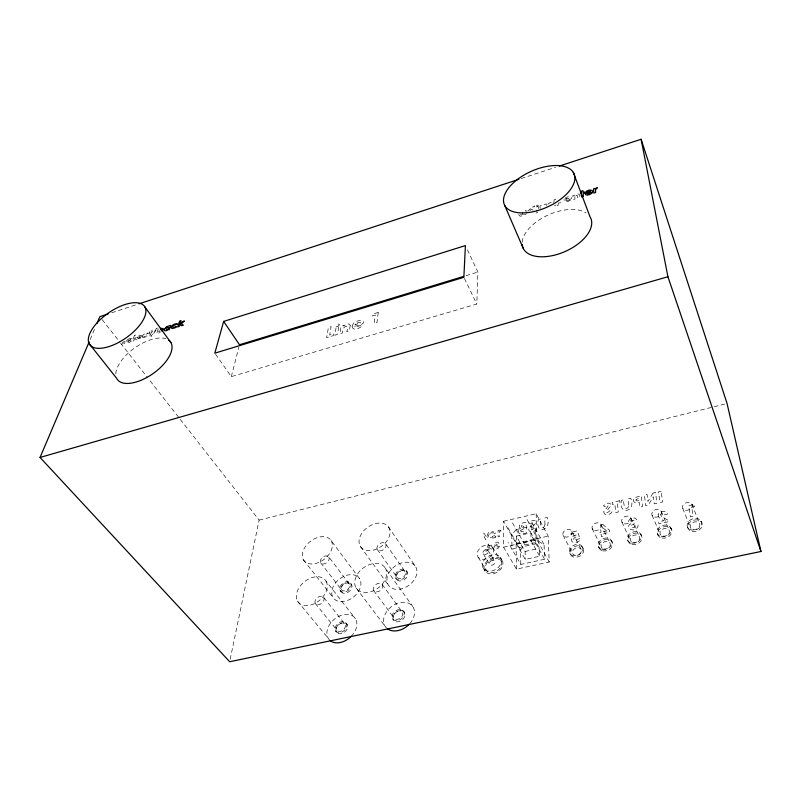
<?xml version="1.0" encoding="UTF-8"?>
<svg xmlns="http://www.w3.org/2000/svg" width="801" height="801" viewBox="0 0 801 801"><rect width="100%" height="100%" fill="white"/><g stroke="black" fill="none" stroke-linecap="round" stroke-linejoin="round"><path stroke-width="0.6" stroke-dasharray="4 3" d="M215.539 354.192L231.309 376.64L476.785 304.02L477.917 272.06L466.452 247.789M518.828 214.298C518.617 217.271 523.033 216.16 524.295 214.688L526.077 214.568M230.187 659.293L259.113 520.109L148.325 378.583M231.309 376.64L238.898 347.113M158.228 328.911L156.636 333.627L160.31 332.535M90.133 339.554L95.479 326.958M547.814 204.285L550.047 202.603A3.084 1.622 -23.8 0 1 551.939 202.403M559.108 202.523L557.606 205.607L558.888 205.196L560.39 202.112M527.739 211.043L530.112 208.981L533.005 208.6L532.965 206.518L534.728 205.957L534.818 209.451M159.199 330.262L158.708 331.714L160.16 331.714M520.81 564.435L520.56 549.836L524.955 544.97L539.243 541.786L544.069 544.61L544.59 559.258L520.81 564.435L508.064 542.437M529.801 210.373L531.924 209.431L533.126 210.202M537.982 212.115L535.969 213.066M564.935 198.508C568.72 194.232 577.391 198.998 565.726 200.17L567.078 200.671L571.133 199.449C569.751 201.221 564.315 203.424 564.004 199.96A3.875 2.033 -23.3 0 1 564.184 199.479M523.534 214.318L521.371 214.998L520.53 214.207M128.24 339.073C140.756 335.469 120.721 345.161 130.263 340.866L131.294 340.916C130.393 342.528 125.036 344.21 126.518 340.886A3.374 1.582 -34.9 0 1 127.699 339.484M111.729 312.77L137.842 304.21M521.221 178.553L555.644 167.269M555.884 199.289L554.092 199.86L554.162 201.401M554.352 205.607L556.154 205.036M465.992 275.694L477.917 272.06M259.113 520.109L724.645 404.115M503.479 521.291L536.149 513.731L548.204 536.139L549.206 562.022L516.465 569.121L503.599 547.183L503.479 521.291L516.094 543.338L516.465 569.121M516.375 536.109L530.903 532.825L539.453 548.295L539.704 556.244L525.266 559.418L516.485 544.079L516.375 536.109L525.096 551.468L525.266 559.418M516.094 543.338L548.204 536.139M516.485 544.079L531.113 540.805L539.704 556.244M503.599 547.183L536.94 539.714L549.206 562.022M525.096 551.468L539.453 548.295M122.183 342.377C126.608 342.758 117.657 345.501 123.504 344.13A2.153 1.001 -35.1 0 0 124.556 343.369L125.106 341.867L123.424 341.366M297.461 601.07L328.11 638.167M335.539 630.948L336.45 632.069M315.284 603.423L336.831 630.027M323.734 597.486A5.186 3.594 -39.7 0 1 318.988 604.655A5.186 3.594 -39.7 0 1 315.814 599.258A5.186 3.594 -39.7 0 1 323.734 597.486L345.051 624.239A5.046 3.604 -40.3 0 1 340.505 631.298A5.046 3.604 -40.3 0 1 337.291 625.891A5.046 3.604 -40.3 0 1 345.051 624.239M346.342 623.328A6.628 4.736 -40.3 0 1 340.365 632.61A6.628 4.736 -40.3 0 1 336.15 625.511A6.628 4.736 -40.3 0 1 346.342 623.328L347.244 624.46A6.628 4.736 -40.3 0 1 341.276 633.741A6.628 4.736 -40.3 0 1 337.051 626.642A6.628 4.736 -40.3 0 1 347.244 624.46M303.429 559.859L332.976 597.386M102.168 319.609L119.86 342.217M120.631 343.198L147.554 377.601M325.987 581.075A17.482 11.975 -39.5 0 1 310.067 605.196A17.482 11.975 -39.5 0 1 299.324 587.303A17.482 11.975 -39.5 0 1 325.987 581.075L355.504 618.833M340.175 590.577L341.056 591.709M320.63 562.783L341.426 589.696M328.831 557.045A5.016 3.394 -37.9 0 1 324.245 563.874A5.016 3.394 -37.9 0 1 321.141 558.858A5.016 3.394 -37.9 0 1 328.831 557.045L349.406 584.089A4.886 3.414 -38.4 0 1 345.001 590.818A4.886 3.414 -38.4 0 1 341.857 585.791A4.886 3.414 -38.4 0 1 349.406 584.089M350.658 583.208A6.418 4.486 -38.4 0 1 344.871 592.059A6.418 4.486 -38.4 0 1 340.745 585.451A6.418 4.486 -38.4 0 1 350.658 583.208L351.529 584.35A6.408 4.486 -38.4 0 1 345.752 593.201A6.408 4.486 -38.4 0 1 341.616 586.592A6.408 4.486 -38.4 0 1 351.529 584.35M356.165 588.054L385.101 626.282M331.093 540.545A16.901 11.314 -37.8 0 1 315.694 563.483A16.901 11.314 -37.8 0 1 305.181 546.893A16.901 11.314 -37.8 0 1 331.093 540.545L359.579 578.692A16.28 11.394 -38.4 0 1 345.051 601.211A16.28 11.394 -38.4 0 1 334.397 584.52A16.28 11.394 -38.4 0 1 359.579 578.692M392.68 618.933L393.541 620.094M373.666 590.597L393.992 618.012M382.237 584.56A5.247 3.745 -37.3 0 1 377.601 591.809A5.247 3.745 -37.3 0 1 374.037 586.392A5.247 3.745 -37.3 0 1 382.237 584.56L402.312 612.124A5.096 3.755 -37.7 0 1 397.877 619.263A5.096 3.755 -37.7 0 1 394.292 613.836A5.096 3.755 -37.7 0 1 402.312 612.124M403.614 611.193A6.698 4.936 -37.7 0 1 397.797 620.595A6.698 4.936 -37.7 0 1 393.071 613.466A6.698 4.936 -37.7 0 1 403.614 611.193L404.465 612.365A6.698 4.936 -37.8 0 1 398.658 621.746A6.698 4.936 -37.8 0 1 393.932 614.617A6.698 4.936 -37.8 0 1 404.465 612.365M360.45 546.532L388.385 585.171M385.071 567.729A17.682 12.486 -37.2 0 1 369.561 592.129A17.682 12.486 -37.2 0 1 357.456 574.187A17.682 12.486 -37.2 0 1 385.071 567.729L412.845 606.647M395.724 578.242L396.555 579.413M377.361 549.646L396.996 577.341M385.671 543.819A5.076 3.534 -35.6 0 1 381.186 550.718A5.076 3.534 -35.6 0 1 377.712 545.691A5.076 3.534 -35.6 0 1 385.671 543.819L405.066 571.654A4.936 3.544 -35.9 0 1 400.77 578.462A4.936 3.544 -35.9 0 1 397.276 573.416A4.936 3.544 -35.9 0 1 405.066 571.654M406.337 570.763A6.488 4.656 -35.9 0 1 400.7 579.714A6.488 4.656 -35.9 0 1 396.095 573.085A6.488 4.656 -35.9 0 1 406.337 570.763L407.158 571.944A6.488 4.656 -35.9 0 1 401.531 580.885A6.488 4.656 -35.9 0 1 396.916 574.257A6.488 4.656 -35.9 0 1 407.158 571.944M388.465 526.908A17.101 11.765 -35.5 0 1 373.466 550.097A17.101 11.765 -35.5 0 1 361.672 533.476A17.101 11.765 -35.5 0 1 388.465 526.908L415.308 566.197A16.471 11.835 -35.9 0 1 401.151 588.945A16.471 11.835 -35.9 0 1 389.296 572.224A16.471 11.835 -35.9 0 1 415.308 566.197M483.454 568.54L485.086 571.183M478.187 557.206L486.407 570.542M483.263 553.761L489.811 564.495M488.029 550.387L494.517 561.151M492.485 547.083L500.515 560.54M500.255 557.236L501.837 559.909M507.944 527.769L520.56 549.836M512.46 522.843L524.955 544.97M532.264 536.99L544.59 559.258M526.998 519.489L539.243 541.786M531.874 522.282L544.069 544.61M569.671 552.98L570.402 554.352M563.023 535.178L572.565 553.401M571.814 531.253A4.816 3.615 -26.1 0 1 566.437 537.101A4.816 3.615 -26.1 0 1 564.014 531.313A4.816 3.615 -26.1 0 1 571.814 531.253L581.206 549.556A4.736 3.615 -25.9 0 1 575.949 555.343A4.736 3.615 -25.9 0 1 573.516 549.566A4.736 3.615 -25.9 0 1 581.206 549.556M582.667 547.203A7.109 5.427 -25.9 0 1 574.768 555.904A7.109 5.427 -25.9 0 1 571.103 547.243A7.109 5.427 -25.9 0 1 582.667 547.203L583.378 548.595A7.099 5.427 -25.9 0 1 575.488 557.286A7.099 5.427 -25.9 0 1 571.824 548.615A7.099 5.427 -25.9 0 1 583.378 548.595M598.447 546.703L599.138 548.094M592.219 528.65L601.321 547.123M464.39 278.418L476.785 304.02M601.12 524.675L610.072 543.248M611.594 540.875L612.264 542.277M627.694 540.315L628.344 541.736M621.896 522.012L630.557 540.755M630.898 518.007L639.408 536.84M640.98 534.427L641.621 535.859M657.411 533.826L658.032 535.268M652.074 515.263L660.274 534.277M661.185 511.208L669.225 530.322M670.858 527.889L671.468 529.331M687.628 527.238L688.209 528.7M682.762 508.395L690.472 527.699M691.974 504.31L699.533 523.704M701.235 521.231L701.806 522.703A7.469 5.697 -17.6 0 1 691.573 529.962A7.469 5.697 -17.6 0 1 690.031 520.169A7.469 5.697 -17.6 0 1 701.716 522.642M540.144 208.49L540.014 205.907L541.816 205.336L541.877 207.349M553.241 201.692L553.281 202.603M546.312 205.697L546.252 203.915L544.47 204.485L544.54 206.548M536.149 513.731L536.94 539.714M538.342 208.63L538.282 206.458L536.51 207.018L536.62 211.444M530.903 532.825L531.113 540.805M526.057 213.517L526.017 210.363L524.255 211.384M115.815 373.927A32.541 15.78 -35.1 0 1 134.868 347.804A32.541 15.78 -35.1 0 1 165.877 338.743M522.152 242.302A36.976 20.125 -23.7 0 1 547.804 215.159A36.976 20.125 -23.7 0 1 586.122 212.956M329.361 639.859A16.831 12.035 -40.3 0 1 333.156 620.264A16.831 12.035 -40.3 0 1 353.802 616.8A16.831 12.035 -40.3 0 1 351.399 636.164M386.483 627.984A17.011 12.536 -37.8 0 1 389.586 608.219A17.011 12.536 -37.8 0 1 410.973 604.615A17.011 12.536 -37.8 0 1 409.321 624.139M495.799 536.82L495.799 537.401L490.492 538.612L490.492 537.491L493.226 536.87L490.953 535.088L490.893 532.955A2.343 1.712 -30.3 0 1 492.325 531.754L494.437 531.534A2.593 1.892 -30.3 0 1 495.378 532.275L495.599 533.136L494.177 533.466L493.847 532.755L492.645 532.795A1.041 0.761 -30.3 0 0 492.014 533.726L495.799 536.82M141.477 335.779C141.787 338.012 131.915 340.375 139.514 337.932L140.545 337.982C139.644 339.594 134.278 341.296 135.729 337.962A3.384 1.592 -34.7 0 1 136.911 336.56L139.815 335.108L141.477 335.779M544.98 524.865C542.447 532.415 538.813 522.632 540.875 518.888L538.392 519.459C534.547 535.599 552.37 530.282 547.233 517.426L544.73 518.007L544.98 524.865M574.858 196.505L574.948 199.079L573.136 199.649L572.855 195.454L574.697 195.304C576.65 193.061 581.166 193.411 579.574 197.607L577.771 198.177L577.02 195.134L574.858 196.505M352.11 326.478C352.63 331.614 360.36 328.18 362.332 325.586L360.16 325.516L356.315 327.269L354.633 326.207C375.068 322.473 354.543 315.764 352.11 326.478M571.223 538.993C570.853 544.67 579.974 543.178 580.505 538.542L577.781 539.143L575.889 540.635L573.906 539.974C573.005 538.092 575.609 536.28 577.211 537.441L579.293 536.59L577.271 530.863L570.953 532.275L571.063 534.197L575.468 533.216L576.139 535.088L572.885 536.29L571.223 538.993M603.764 511.779C603.724 516.645 611.433 514.783 612.365 511.218L610.092 510.678C603.343 516.355 607.989 508.224 611.083 505.952A3.324 2.473 -23.2 0 0 610.813 504.169L609.931 503.489A3.775 2.803 -23.2 0 0 607.969 503.178L605.306 504.119L603.433 505.912L605.456 506.803C611.493 502.467 605.576 509.386 603.764 511.779M633.491 499.754C632.79 503.148 637.125 503.469 639.358 502.527L639.859 507.103L642.512 506.502L641.291 495.749L635.293 497.461L633.491 499.754M658.112 514.803L659.043 517.626L663.789 520.71L658.712 521.831L658.953 523.804L668.865 521.611L668.725 520.59L662.377 517.206L660.765 515.223A1.882 1.422 -19.8 0 1 661.756 513.591L664.039 513.501L664.83 514.733L667.473 514.142L666.853 512.63A4.656 3.514 -19.7 0 0 664.89 511.358L660.895 511.769A4.215 3.184 -19.8 0 0 658.452 513.902L658.112 514.803M638.137 524.895L637.886 526.497A4.466 3.384 -21.7 0 1 636.354 528.46C632.69 532.585 624.46 526.998 630.888 523.694L628.865 522.482A3.494 2.633 -21.8 0 1 628.845 520.63L629.616 519.499A4.065 3.074 -21.8 0 1 631.588 518.237L634.983 518.017L637.035 520.029L631.689 520.52L631.689 521.952L633.931 522.192L634.122 523.994L631.789 525.066L631.308 527.118C632.64 528.52 635.413 527.418 635.483 525.486L638.137 524.895M350.247 325.256L349.426 330.863L346.763 331.654C350.548 322.232 341.176 326.748 342.618 332.896L339.934 333.697L341.176 326.137L343.839 325.336L343.719 326.107C345.191 324.775 349.246 322.443 350.247 325.256M528.72 528.94C528.39 533.786 536.019 531.884 536.9 528.45L534.768 527.889C528.009 533.456 533.055 525.336 535.969 523.213A3.234 2.383 -27.9 0 0 535.809 521.451L535.008 520.76A3.675 2.703 -27.9 0 0 533.166 520.44L530.602 521.351L528.73 523.123L530.592 524.014C536.57 519.769 530.482 526.637 528.72 528.94M378.262 312.43L376.941 322.633L374.147 323.464L375.269 315.073L372.265 315.984L374.107 313.692L378.262 312.43M518.277 530.733C517.456 535.388 523.984 533.846 526.357 532.905L526.117 522.282C523.293 521.982 516.234 525.536 520.38 528.37L518.277 530.733M499.253 546.152L499.023 547.083A2.533 1.872 -30.5 0 1 498.092 548.224C495.839 550.657 491.744 547.113 495.418 545.411L494.387 544.7A1.982 1.462 -30.5 0 1 494.477 543.619L494.968 542.958A2.313 1.702 -30.4 0 1 496.099 542.237L497.952 542.127L498.943 543.308C497.731 542.547 494.047 544.38 497.141 544.56L497.141 545.611C493.736 546.012 496.73 549.586 497.791 546.482L499.253 546.152M338.763 326.868L337.511 334.428L334.838 335.219L336.11 327.659L338.763 326.868M636.074 499.574L636.074 500.465A1.262 0.931 -21.4 0 0 636.915 500.925L639.128 500.535L638.888 498.332L636.074 499.574M333.657 333.807L333.336 335.669L326.628 337.672L328.43 327.479L331.133 326.668L329.682 334.998L333.657 333.807M628.765 506.502C625.11 512.64 622.848 502.627 623.989 499.724L621.386 500.325C618.272 516.365 636.825 511.469 630.647 498.192L628.034 498.793L628.765 506.502M521.501 525.897L521.862 527.108L523.744 526.988L523.694 524.755L521.501 525.897M520.73 530.362L521.131 531.824L523.834 531.524L523.784 528.79L520.73 530.362M142.238 336.3L142.888 337.742L145.412 337.231A3.454 1.632 -34.6 0 0 147.484 335.829L144.01 336.68L143.779 335.589A1.852 0.881 -34.6 0 1 144.46 334.798L148.455 333.186L146.203 333.046L143.699 334.418A3.454 1.632 -34.6 0 0 142.238 336.3M538.512 205.336C536.39 208.48 535.649 203.794 538.512 205.336M151.289 332.345L150.137 335.689L148.716 336.14L149.877 332.795L149.146 333.016L149.467 332.105L150.728 330.312L152.14 329.862L151.599 331.424L152.44 331.163L152.12 332.075L151.289 332.345M134.458 335.419L132.345 341.316L133.747 340.876L135.85 334.978L134.458 335.419M488.3 532.765L486.357 537.711L484.455 533.646L482.973 533.987L485.646 539.714L487.048 539.393L489.791 532.425L488.3 532.765M339.444 324.896L337.561 326.608L336.12 326.327L337.291 324.465L338.583 324.075L339.444 324.896M487.979 549.316L487.368 550.788L485.837 551.128L488.85 543.999L490.332 543.669L493.276 549.456L491.744 549.806L491.123 548.605L487.979 549.316M489.571 545.541L488.53 547.994L490.592 547.524L489.571 545.541M653.005 493.056L647.899 501.476L647.068 494.417L644.435 495.028L645.686 505.781L648.239 505.201L653.346 496.77L654.217 503.849L656.89 503.238L655.538 492.475L653.005 493.056M566.057 198.878L565.756 199.309C572.585 197.987 568.49 196.625 566.057 198.878M156.686 328.33L150.888 336.37L151.9 336.05L157.697 328.01L156.686 328.33M355.544 323.934L354.973 324.675L360.82 322.923L359.108 322.172L355.544 323.934M137.492 337.021L137.121 337.441C142.268 336.54 139.554 335.048 137.492 337.021M128.27 339.954L127.9 340.365C133.016 339.474 130.333 337.982 128.27 339.954M516.275 529.601L511.799 534.497L511.959 549.156L536.029 543.789L535.599 529.101L530.733 526.297L516.275 529.601M485.396 545.251L483.283 545.962A8.771 6.478 -31.3 0 0 477.136 554.002A8.771 6.478 -31.3 0 0 483.143 559.348L485.276 559.108A8.771 6.478 -31.3 0 0 493.576 550.337A8.771 6.478 -31.3 0 0 485.396 545.251M485.666 549.766L484.955 550.007A2.924 2.163 -31.3 0 0 482.913 552.69A2.924 2.163 -31.3 0 0 484.915 554.462L485.626 554.382A2.924 2.163 -31.3 0 0 488.39 551.458A2.924 2.163 -31.3 0 0 485.666 549.766M493.486 558.667L491.393 559.358A8.661 6.488 -31.3 0 0 485.356 567.348A8.661 6.488 -31.3 0 0 491.333 572.705L493.446 572.485A8.661 6.488 -31.3 0 0 501.616 563.784A8.661 6.488 -31.3 0 0 493.486 558.667M492.174 560.52L491.474 560.75A2.894 2.163 -31.3 0 0 489.451 563.423A2.894 2.163 -31.3 0 0 491.454 565.206L492.154 565.126A2.894 2.163 -31.3 0 0 494.888 562.222A2.894 2.163 -31.3 0 0 492.174 560.52M492.194 554.803L489.741 555.554A10.133 7.559 -31.3 0 0 484.395 569.571A10.133 7.559 -31.3 0 0 500.365 564.685A10.133 7.559 -31.3 0 0 492.194 554.803M493.796 557.466L491.343 558.207A10.103 7.569 -31.3 0 0 486.027 572.204A10.103 7.569 -31.3 0 0 501.957 567.348A10.103 7.569 -31.3 0 0 493.796 557.466M619.714 500.705L612.194 502.427L612.375 504.43L614.858 503.859L615.659 512.59L618.302 511.989L617.481 503.258L619.904 502.708L619.714 500.705M661.165 491.183L658.532 491.784L659.904 502.557L662.557 501.957L661.165 491.183M500.245 530.032L498.072 530.532L498.072 536.88L499.524 536.55L499.514 531.333L501.096 530.973L500.245 530.032M603.023 524.625L600.42 525.206L600.98 532.295L599.759 532.565L599.909 534.517L601.14 534.237L601.321 536.53L603.894 535.959L603.714 533.676L609.751 532.335L609.581 530.382L603.023 524.625M692.795 504.82L688.7 505.731L690.362 516.885L693.105 516.275L691.714 507.103L694.687 506.442L692.795 504.82M606.707 531.023L603.553 531.724L603.253 528.019L606.707 531.023M594.592 530.452A4.866 3.665 -24.2 0 0 601.351 525.616A4.866 3.665 -24.2 0 0 594.072 523.954A4.866 3.665 -24.2 0 0 594.592 530.452M603.674 548.945A4.786 3.665 -23.8 0 0 610.312 544.179A4.786 3.665 -23.8 0 0 603.123 542.467A4.786 3.665 -23.8 0 0 603.674 548.945M601.992 549.426A7.189 5.497 -23.8 0 0 611.954 542.267A7.189 5.497 -23.8 0 0 601.15 539.724A7.189 5.497 -23.8 0 0 601.992 549.426M602.682 550.828A7.179 5.497 -23.8 0 0 612.625 543.679A7.179 5.497 -23.8 0 0 601.831 541.126A7.179 5.497 -23.8 0 0 602.682 550.828M624.359 523.814A4.926 3.715 -22.2 0 0 631.168 518.938A4.926 3.715 -22.2 0 0 623.689 517.296A4.926 3.715 -22.2 0 0 624.359 523.814M633 542.567A4.846 3.715 -21.7 0 0 639.679 537.771A4.846 3.715 -21.7 0 0 632.289 536.079A4.846 3.715 -21.7 0 0 633 542.567M631.368 543.048A7.269 5.567 -21.8 0 0 641.381 535.839A7.269 5.567 -21.8 0 0 630.297 533.316A7.269 5.567 -21.8 0 0 631.368 543.048M632.019 544.47A7.259 5.567 -21.7 0 0 642.022 537.261A7.259 5.567 -21.7 0 0 630.948 534.738A7.259 5.567 -21.7 0 0 632.019 544.47M654.627 517.066A4.986 3.765 -20.2 0 0 661.476 512.149A4.986 3.765 -20.2 0 0 653.796 510.527A4.986 3.765 -20.2 0 0 654.627 517.066M662.797 536.099A4.906 3.755 -19.6 0 0 669.516 531.263A4.906 3.755 -19.6 0 0 661.946 529.581A4.906 3.755 -19.6 0 0 662.797 536.099M661.226 536.56A7.369 5.637 -19.7 0 0 671.298 529.291A7.369 5.637 -19.7 0 0 659.924 526.798A7.369 5.637 -19.7 0 0 661.226 536.56M661.846 538.002A7.359 5.637 -19.6 0 0 671.909 530.743A7.359 5.637 -19.6 0 0 660.535 528.239A7.359 5.637 -19.6 0 0 661.846 538.002M685.416 510.197A5.056 3.805 -18.2 0 0 692.294 505.251A5.056 3.805 -18.2 0 0 684.414 503.649A5.056 3.805 -18.2 0 0 685.416 510.197M693.095 529.511A4.976 3.795 -17.5 0 0 699.854 524.645A4.976 3.795 -17.5 0 0 692.084 522.983A4.976 3.795 -17.5 0 0 693.095 529.511M692.164 531.423A7.459 5.697 -17.5 0 0 702.277 524.114A7.459 5.697 -17.5 0 0 690.622 521.631A7.459 5.697 -17.5 0 0 692.164 531.423"/><path stroke-width="1.2" d="M223.649 321.411L214.818 353.171L463.859 277.306L465.411 245.577L223.649 321.411L239.499 344.75L463.609 276.415M559.208 166.107L641.11 139.264L727.068 403.514L760.95 551.488L229.677 661.736L40.05 457.451L89.161 341.847M96.941 323.524L99.855 316.665L108.165 313.942M161.311 330.883L161.792 329.451L160.681 329.321M162.353 331.043L163.324 328.81L161.311 328.24A2.834 1.352 -34.3 0 0 160.3 328.69M139.024 303.819L518.848 179.334M580.314 193.081L581.246 192.781L581.125 191.249L582.948 190.668L583.068 192.2L584.149 191.86L584.219 192.761L583.138 193.101L583.388 196.395L581.556 196.976M40.05 457.451L667.924 276.745L641.11 139.264M89.031 343.459L116.626 378.272A32.541 15.78 -35.1 0 0 153.872 373.016A32.541 15.78 -35.1 0 0 168.861 340.275M144.911 306.983A33.422 15.249 -34.8 0 1 109.767 346.312A33.422 15.249 -34.8 0 1 96.681 323.264A33.422 15.249 -34.8 0 1 144.911 306.983L170.913 342.598M504.64 205.286L523.333 248.55M573.256 172.285L590.037 216.861A36.976 20.125 -23.7 0 1 563.353 252.255A36.976 20.125 -23.7 0 1 522.172 244.495M667.924 276.745L760.95 551.488M581.316 193.682L581.476 195.885M351.399 636.164A16.831 12.035 -40.3 0 1 330.132 640.58M409.321 624.139A17.011 12.536 -37.8 0 1 387.324 628.705M595.493 189.847L595.664 192.5L593.841 193.081L593.471 188.896L595.033 188.395L595.083 188.916L597.386 187.644L595.493 189.847M584.98 193.291C585.381 196.756 590.818 194.553 592.229 192.761L588.124 193.992L586.743 193.492C598.577 192.28 589.686 187.554 585.891 191.839A3.905 2.053 -22.7 0 0 584.98 193.291M171.194 327.118L171.915 328.56L174.498 328.03A3.474 1.672 -34 0 0 176.58 326.618L173.036 327.479L172.756 326.397A1.862 0.891 -34 0 1 173.427 325.606L177.482 323.974L175.159 323.844L172.636 325.226A3.484 1.672 -34 0 0 171.194 327.118M164.135 329.351C163.574 331.824 167.159 330.763 168.05 329.611L169.331 329.611L170.733 325.346L166.468 326.748L164.135 329.351M168.731 327.649C165.657 333.086 164.776 325.647 168.731 327.649M179.774 324.535L179.144 326.508L177.702 326.968L179.594 321.061L181.026 320.61L179.945 323.994L182.618 321.571L184.43 321.001L181.306 323.824L183.379 325.166L181.587 325.737L179.774 324.535M587.043 192.21L586.753 192.641C593.671 191.299 589.506 189.937 587.043 192.21M522.582 212.926A38.118 19.594 -24.1 0 0 574.858 177.201A38.118 19.594 -24.1 0 0 520.129 177.492A38.118 19.594 -24.1 0 0 522.582 212.926"/></g></svg>
